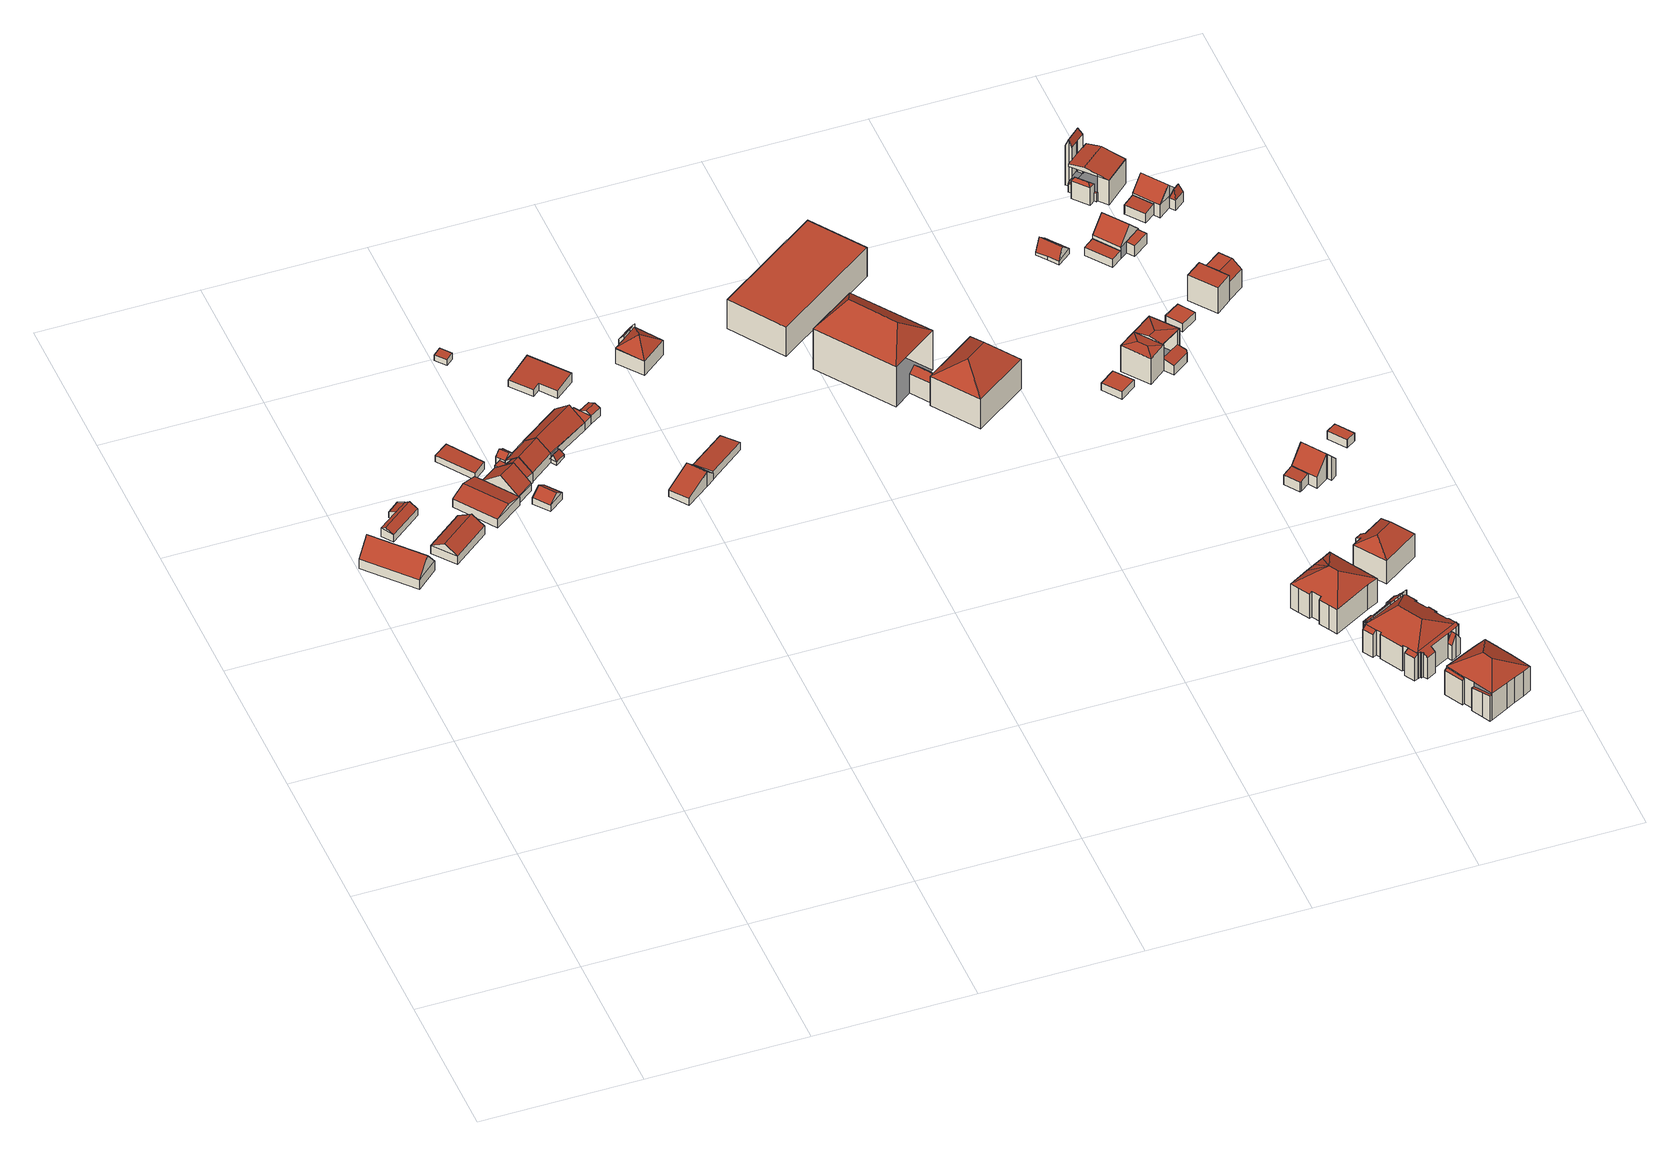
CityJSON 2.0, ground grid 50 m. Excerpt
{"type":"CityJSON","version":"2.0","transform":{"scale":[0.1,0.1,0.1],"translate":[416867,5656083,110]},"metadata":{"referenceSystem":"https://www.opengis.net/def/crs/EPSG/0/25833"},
"CityObjects":{
"building1":{"type":"Building","attributes":{"Dachtyp_tdc":"tdcGableRoof","Gemeindeschluessel":14612000,"Dachneigung":51.93,"QualitaetDacherkennung":79,"Geometrietyp2DReferenz":"3000","measuredHeight":9.23,"function":"31001_9998","roofType":"3100"},"geometry":[{"type":"Solid","lod":"2","boundaries":[[[[0,1,2,3]],[[4,5,3,2]],[[6,7,8,9]],[[1,0,7,6]],[[0,5,8,7]],[[5,4,9,8]],[[4,1,6,9]],[[5,0,3]],[[1,4,2]]]],"semantics":{"surfaces":[{"type":"RoofSurface"},{"type":"GroundSurface"},{"type":"WallSurface"}],"values":[[0,0,1,2,2,2,2,2,2]]}}]},
"building2":{"type":"Building","attributes":{"Gemeindeschluessel":14612000,"Geometrietyp2DReferenz":"3000","function":"31001_9998","roofType":"9999"},"children":["building2-1","building2-2"]},
"building2-1":{"type":"BuildingPart","attributes":{"Dachtyp_tdc":"tdcGableRoof","Dachneigung":29.27,"QualitaetDacherkennung":68,"Geometrietyp2DReferenz":"3000","measuredHeight":4.12,"roofType":"3100"},"parents":["building2"],"geometry":[{"type":"MultiSurface","lod":"2","boundaries":[[[10,11,12,13]],[[11,14,15,12]],[[16,10,13,17]],[[14,11,18]],[[10,16,19]],[[11,10,19,18]],[[16,20,14,18,19]],[[13,12,15,21,17]]],"semantics":{"surfaces":[{"type":"WallSurface"},{"type":"RoofSurface"},{"type":"GroundSurface"}],"values":[0,0,0,0,0,1,1,2]}}]},
"building2-2":{"type":"BuildingPart","attributes":{"Dachtyp_tdc":"tdcPolyFlatRoof","Dachneigung":27.33,"QualitaetDacherkennung":76,"Geometrietyp2DReferenz":"3000","measuredHeight":3.25,"roofType":"2100"},"parents":["building2"],"geometry":[{"type":"MultiSurface","lod":"2","boundaries":[[[22,23,16,17,24]],[[25,26,27,21]],[[26,22,24,27]],[[26,25,20,23,22]],[[24,17,21,27]]],"semantics":{"surfaces":[{"type":"WallSurface"},{"type":"RoofSurface"},{"type":"GroundSurface"}],"values":[0,0,0,1,2]}}]},
"building3":{"type":"Building","attributes":{"Dachtyp_tdc":"tdcGableRoof","Gemeindeschluessel":14612000,"Dachneigung":29.83,"QualitaetDacherkennung":88,"Geometrietyp2DReferenz":"3000","measuredHeight":5.66,"function":"31001_9998","roofType":"3100"},"geometry":[{"type":"Solid","lod":"2","boundaries":[[[[28,29,30,31]],[[29,32,33,30]],[[32,34,35,33]],[[34,28,31,35]],[[32,29,36]],[[28,34,37]],[[29,28,37,36]],[[34,32,36,37]],[[31,30,33,35]]]],"semantics":{"surfaces":[{"type":"WallSurface"},{"type":"RoofSurface"},{"type":"GroundSurface"}],"values":[[0,0,0,0,0,0,1,1,2]]}}]},
"building4":{"type":"Building","attributes":{"Dachtyp_tdc":"tdcGableRoof","Gemeindeschluessel":14612000,"Dachneigung":15.07,"QualitaetDacherkennung":87,"Geometrietyp2DReferenz":"3000","measuredHeight":4.75,"function":"31001_9998","roofType":"3100"},"geometry":[{"type":"Solid","lod":"2","boundaries":[[[[38,39,40,41]],[[39,42,43,40]],[[42,44,45,43]],[[44,46,47,45]],[[46,48,49,47]],[[48,38,41,49]],[[48,50,51,38]],[[44,42,39,51,50,46]],[[46,50,48]],[[38,51,39]],[[41,40,43,45,47,49]]]],"semantics":{"surfaces":[{"type":"WallSurface"},{"type":"RoofSurface"},{"type":"GroundSurface"}],"values":[[0,0,0,0,0,0,1,1,0,0,2]]}}]},
"building5":{"type":"Building","attributes":{"Dachtyp_tdc":"tdcPolyFlatRoof","Gemeindeschluessel":14612000,"Dachneigung":4.78,"QualitaetDacherkennung":82,"Geometrietyp2DReferenz":"3000","measuredHeight":2.86,"function":"31001_9998","roofType":"2100"},"geometry":[{"type":"Solid","lod":"2","boundaries":[[[[52,53,54,55]],[[53,56,57,54]],[[56,58,59,57]],[[58,52,55,59]],[[58,56,53,52]],[[55,54,57,59]]]],"semantics":{"surfaces":[{"type":"WallSurface"},{"type":"RoofSurface"},{"type":"GroundSurface"}],"values":[[0,0,0,0,1,2]]}}]},
"building6":{"type":"Building","attributes":{"Dachtyp_tdc":"tdcGableRoof","Gemeindeschluessel":14612000,"Dachneigung":39.43,"QualitaetDacherkennung":82,"Geometrietyp2DReferenz":"3000","measuredHeight":7.73,"function":"31001_9998","roofType":"3100"},"geometry":[{"type":"Solid","lod":"2","boundaries":[[[[60,61,62,63]],[[61,64,65,62]],[[64,66,67,65]],[[66,68,69,67]],[[68,70,71,69]],[[70,60,63,71]],[[72,73,74,75,44]],[[61,75,74,76,64]],[[66,76,74,73,68]],[[64,76,66]],[[60,44,75,61]],[[70,72,44,60]],[[68,73,72,70]],[[63,62,65,67,69,71]]]],"semantics":{"surfaces":[{"type":"WallSurface"},{"type":"RoofSurface"},{"type":"GroundSurface"}],"values":[[0,0,0,0,0,0,1,1,0,0,0,0,0,2]]}}]},
"building7":{"type":"Building","attributes":{"Dachtyp_tdc":"tdcPolyFlatRoof","Gemeindeschluessel":14612000,"Dachneigung":0,"QualitaetDacherkennung":0,"Geometrietyp2DReferenz":"3000","BezugspunktDach":"2000","measuredHeight":3,"function":"31001_9998"},"geometry":[{"type":"MultiSurface","lod":"2","boundaries":[[[77,78,79,80,81]],[[81,80,82,83]],[[80,79,84,82]],[[79,78,85,84]],[[78,77,86,85]],[[77,81,83,86]],[[83,82,84,85,86]]],"semantics":{"surfaces":[{"type":"RoofSurface"},{"type":"WallSurface"},{"type":"GroundSurface"}],"values":[0,1,1,1,1,1,2]}}]},
"building8":{"type":"Building","attributes":{"Dachtyp_tdc":"tdcGableRoof","Gemeindeschluessel":14612000,"Dachneigung":38.77,"QualitaetDacherkennung":76,"Geometrietyp2DReferenz":"3000","measuredHeight":7.52,"function":"31001_9998","roofType":"3100"},"geometry":[{"type":"Solid","lod":"2","boundaries":[[[[87,88,89,90]],[[88,91,92,89]],[[91,93,94,92]],[[93,87,90,94]],[[91,88,95]],[[87,93,96]],[[88,87,96,95]],[[93,91,95,96]],[[90,89,92,94]]]],"semantics":{"surfaces":[{"type":"WallSurface"},{"type":"RoofSurface"},{"type":"GroundSurface"}],"values":[[0,0,0,0,0,0,1,1,2]]}}]},
"building9":{"type":"Building","attributes":{"Dachtyp_tdc":"tdcFreeFormRoof","Gemeindeschluessel":14612000,"Dachneigung":39.34,"QualitaetDacherkennung":71,"Geometrietyp2DReferenz":"3000","measuredHeight":4.99,"function":"31001_9998","roofType":"5000"},"geometry":[{"type":"Solid","lod":"2","boundaries":[[[[97,98,99,100]],[[98,101,102,99]],[[101,103,104,102]],[[103,105,106,104]],[[105,97,100,106]],[[105,107,108,98,97]],[[107,103,101,108]],[[105,103,107]],[[101,98,108]],[[100,99,102,104,106]]]],"semantics":{"surfaces":[{"type":"WallSurface"},{"type":"RoofSurface"},{"type":"GroundSurface"}],"values":[[0,0,0,0,0,1,1,0,0,2]]}}]},
"building10":{"type":"Building","attributes":{"Dachtyp_tdc":"tdcGableRoof","Gemeindeschluessel":14612000,"Dachneigung":33.79,"QualitaetDacherkennung":83,"Geometrietyp2DReferenz":"3000","measuredHeight":4.47,"function":"31001_9998","roofType":"3100"},"geometry":[{"type":"Solid","lod":"2","boundaries":[[[[109,110,111,112]],[[110,113,114,111]],[[113,115,116,114]],[[115,109,112,116]],[[113,110,117]],[[109,115,118]],[[110,109,118,117]],[[115,113,117,118]],[[112,111,114,116]]]],"semantics":{"surfaces":[{"type":"WallSurface"},{"type":"RoofSurface"},{"type":"GroundSurface"}],"values":[[0,0,0,0,0,0,1,1,2]]}}]},
"building11":{"type":"Building","attributes":{"Dachtyp_tdc":"tdcPolyFlatRoof","Gemeindeschluessel":14612000,"Dachneigung":4.67,"QualitaetDacherkennung":58,"Geometrietyp2DReferenz":"3000","measuredHeight":2.35,"function":"31001_9998","roofType":"2100"},"geometry":[{"type":"Solid","lod":"2","boundaries":[[[[119,120,121,122]],[[120,123,124,121]],[[123,125,126,124]],[[125,119,122,126]],[[125,123,120,119]],[[122,121,124,126]]]],"semantics":{"surfaces":[{"type":"WallSurface"},{"type":"RoofSurface"},{"type":"GroundSurface"}],"values":[[0,0,0,0,1,2]]}}]},
"building12":{"type":"Building","attributes":{"Gemeindeschluessel":14612000,"Geometrietyp2DReferenz":"3000","function":"31001_9998","roofType":"9999"},"children":["building12-1","building12-2","building12-3","building12-4","building12-5"]},
"building12-1":{"type":"BuildingPart","attributes":{"Dachtyp_tdc":"tdcGableRoof","Dachneigung":39.85,"QualitaetDacherkennung":88,"Geometrietyp2DReferenz":"3000","measuredHeight":7.14,"roofType":"3100"},"parents":["building12"],"geometry":[{"type":"MultiSurface","lod":"2","boundaries":[[[127,128,129,130]],[[131,132,133,134,135]],[[136,127,130,137]],[[138,139,140,141,142]],[[143,135,140,139,144,145,146]],[[131,143,146,147]],[[135,143,131]],[[127,142,141,128]],[[136,148,138,142,127]],[[128,141,140,135]],[[130,129,134,133,149,150,137]]],"semantics":{"surfaces":[{"type":"WallSurface"},{"type":"RoofSurface"},{"type":"GroundSurface"}],"values":[0,0,0,1,1,0,0,0,0,0,2]}}]},
"building12-2":{"type":"BuildingPart","attributes":{"Dachtyp_tdc":"tdcGableRoof","Dachneigung":20.72,"QualitaetDacherkennung":42,"Geometrietyp2DReferenz":"3000","measuredHeight":3.83,"roofType":"3100"},"parents":["building12"],"geometry":[{"type":"MultiSurface","lod":"2","boundaries":[[[151,152,153,154,155]],[[152,156,157,153]],[[156,158,159,160,157]],[[156,152,161]],[[151,158,162]],[[152,151,162,161]],[[158,156,161,162]],[[154,153,157,160]]],"semantics":{"surfaces":[{"type":"WallSurface"},{"type":"RoofSurface"},{"type":"GroundSurface"}],"values":[0,0,0,0,0,1,1,2]}}]},
"building12-3":{"type":"BuildingPart","attributes":{"Dachtyp_tdc":"tdcPolyFlatRoof","Dachneigung":0,"QualitaetDacherkennung":57,"Geometrietyp2DReferenz":"3000","measuredHeight":2.87,"roofType":"1000"},"parents":["building12"],"geometry":[{"type":"MultiSurface","lod":"2","boundaries":[[[128,163,164,129]],[[163,155,154,164]],[[159,135,134,160]],[[135,159,155,163,128]],[[129,164,154,160,134]]],"semantics":{"surfaces":[{"type":"WallSurface"},{"type":"RoofSurface"},{"type":"GroundSurface"}],"values":[0,0,0,1,2]}}]},
"building12-4":{"type":"BuildingPart","attributes":{"Dachtyp_tdc":"tdcGableRoof","Dachneigung":39.62,"QualitaetDacherkennung":83,"Geometrietyp2DReferenz":"3000","measuredHeight":7.14,"roofType":"3100"},"parents":["building12"],"geometry":[{"type":"MultiSurface","lod":"2","boundaries":[[[165,148,136,137,104]],[[166,167,168,169]],[[167,96,170,168]],[[96,171,172,170]],[[171,173,106,172]],[[173,165,104,106]],[[96,167,166,174]],[[174,144,148,165,173,171,96]],[[104,137,150,149,169,168,170,172,106]]],"semantics":{"surfaces":[{"type":"WallSurface"},{"type":"RoofSurface"},{"type":"GroundSurface"}],"values":[0,0,0,0,0,0,1,1,2]}}]},
"building12-5":{"type":"BuildingPart","attributes":{"Dachtyp_tdc":"tdcFreeFormRoof","Dachneigung":65.39,"QualitaetDacherkennung":9,"Geometrietyp2DReferenz":"3000","measuredHeight":3.69,"roofType":"5000"},"parents":["building12"],"geometry":[{"type":"MultiSurface","lod":"2","boundaries":[[[175,176,149,169]],[[132,177,178,133]],[[179,180,177,181]],[[181,177,132]],[[132,176,182,179,181]],[[180,179,182,175]],[[175,182,176]],[[178,183,169,149,133]],[[177,180,183,178]],[[180,175,169,183]]],"semantics":{"surfaces":[{"type":"WallSurface"},{"type":"RoofSurface"},{"type":"GroundSurface"}],"values":[0,0,1,1,1,0,0,2,0,0]}}]},
"building13":{"type":"Building","attributes":{"Dachtyp_tdc":"tdcPolyFlatRoof","Gemeindeschluessel":14612000,"Dachneigung":5.12,"QualitaetDacherkennung":84,"Geometrietyp2DReferenz":"3000","measuredHeight":3.48,"function":"31001_9998","roofType":"2100"},"geometry":[{"type":"Solid","lod":"2","boundaries":[[[[184,185,186,187]],[[185,188,189,186]],[[188,190,191,189]],[[190,192,193,191]],[[192,194,195,193]],[[194,196,197,195]],[[196,184,187,197]],[[196,194,192,190,188,185,184]],[[187,186,189,191,193,195,197]]]],"semantics":{"surfaces":[{"type":"WallSurface"},{"type":"RoofSurface"},{"type":"GroundSurface"}],"values":[[0,0,0,0,0,0,0,1,2]]}}]},
"building14":{"type":"Building","attributes":{"Dachtyp_tdc":"tdcGableRoof","Gemeindeschluessel":14612000,"Dachneigung":18.08,"QualitaetDacherkennung":8,"Geometrietyp2DReferenz":"3000","measuredHeight":5.62,"function":"31001_9998","roofType":"3100"},"geometry":[{"type":"Solid","lod":"2","boundaries":[[[[198,199,200,201]],[[202,203,204,205,206,207,208]],[[198,209,203,202]],[[209,210,204,203]],[[210,211,205,204]],[[211,201,206,205]],[[201,200,207,206]],[[200,199,208,207]],[[199,198,202,208]],[[201,211,210,209,198]]]],"semantics":{"surfaces":[{"type":"RoofSurface"},{"type":"GroundSurface"},{"type":"WallSurface"}],"values":[[0,1,2,2,2,2,2,2,2,0]]}}]},
"building15":{"type":"Building","attributes":{"Dachtyp_tdc":"tdcPolyFlatRoof","Gemeindeschluessel":14612000,"Dachneigung":5.11,"QualitaetDacherkennung":74,"Geometrietyp2DReferenz":"3000","measuredHeight":2.99,"function":"31001_9998","roofType":"2100"},"geometry":[{"type":"Solid","lod":"2","boundaries":[[[[212,213,214,215]],[[213,216,217,214]],[[216,218,219,217]],[[218,220,221,219]],[[220,212,215,221]],[[220,218,216,213,212]],[[215,214,217,219,221]]]],"semantics":{"surfaces":[{"type":"WallSurface"},{"type":"RoofSurface"},{"type":"GroundSurface"}],"values":[[0,0,0,0,0,1,2]]}}]},
"building16":{"type":"Building","attributes":{"Gemeindeschluessel":14612000,"Geometrietyp2DReferenz":"3000","function":"31001_9998","roofType":"9999"},"children":["building16-1","building16-2"]},
"building16-1":{"type":"BuildingPart","attributes":{"Dachtyp_tdc":"tdcPolyFlatRoof","Dachneigung":53.77,"QualitaetDacherkennung":46,"Geometrietyp2DReferenz":"3000","measuredHeight":7.1,"roofType":"2100"},"parents":["building16"],"geometry":[{"type":"MultiSurface","lod":"2","boundaries":[[[222,223,224,225,226,227]],[[228,229,230,231,232,233]],[[229,222,227,230]],[[229,228,223,222]],[[227,226,231,230]]],"semantics":{"surfaces":[{"type":"WallSurface"},{"type":"RoofSurface"},{"type":"GroundSurface"}],"values":[0,0,0,1,2]}}]},
"building16-2":{"type":"BuildingPart","attributes":{"Dachtyp_tdc":"tdcTentRoof","Dachneigung":37.78,"QualitaetDacherkennung":62,"Geometrietyp2DReferenz":"3000","measuredHeight":9.28,"roofType":"3500"},"parents":["building16"],"geometry":[{"type":"MultiSurface","lod":"2","boundaries":[[[225,234,235,226]],[[234,236,237,235]],[[236,238,239,237]],[[238,232,231,239]],[[224,233,240,241]],[[234,224,241]],[[236,234,241]],[[240,236,241]],[[236,240,238]],[[238,240,233,232]],[[225,224,234]],[[231,226,235,237,239]]],"semantics":{"surfaces":[{"type":"WallSurface"},{"type":"RoofSurface"},{"type":"GroundSurface"}],"values":[0,0,0,0,1,1,1,1,0,0,0,2]}}]},
"building17":{"type":"Building","attributes":{"Dachtyp_tdc":"tdcPolyFlatRoof","Gemeindeschluessel":14612000,"Dachneigung":0,"QualitaetDacherkennung":87,"Geometrietyp2DReferenz":"3000","measuredHeight":11.03,"function":"31001_3211","roofType":"1000"},"geometry":[{"type":"Solid","lod":"2","boundaries":[[[[242,243,244,245]],[[243,246,247,244]],[[246,248,249,247]],[[248,242,245,249]],[[248,246,243,242]],[[245,244,247,249]]]],"semantics":{"surfaces":[{"type":"WallSurface"},{"type":"RoofSurface"},{"type":"GroundSurface"}],"values":[[0,0,0,0,1,2]]}}]},
"building18":{"type":"Building","attributes":{"name":"62. Oberschule Friedrich Schiller","Gemeindeschluessel":14612000,"Geometrietyp2DReferenz":"3000","function":"31001_3021","roofType":"9999"},"children":["building18-1","building18-2","building18-3"]},
"building18-1":{"type":"BuildingPart","attributes":{"Dachtyp_tdc":"tdcHipRoof","Dachneigung":37.6,"QualitaetDacherkennung":76,"Geometrietyp2DReferenz":"3000","measuredHeight":17.68,"roofType":"3200"},"parents":["building18"],"geometry":[{"type":"MultiSurface","lod":"2","boundaries":[[[250,251,252,253]],[[251,254,255,252]],[[254,256,257,255]],[[256,258,259,257]],[[258,260,261,259]],[[260,262,263,261]],[[262,264,265,263]],[[264,266,267,268,265]],[[269,250,253,270,271]],[[264,262,272]],[[260,258,256,254,251,250,273]],[[262,260,273,272]],[[250,269,266,264,272,273]],[[253,252,255,257,259,261,263,265,268,270]]],"semantics":{"surfaces":[{"type":"WallSurface"},{"type":"RoofSurface"},{"type":"GroundSurface"}],"values":[0,0,0,0,0,0,0,0,0,1,1,1,1,2]}}]},
"building18-2":{"type":"BuildingPart","attributes":{"Dachtyp_tdc":"tdcHipRoof","Dachneigung":38.26,"QualitaetDacherkennung":70,"Geometrietyp2DReferenz":"3000","measuredHeight":22.3,"roofType":"3200"},"parents":["building18"],"geometry":[{"type":"MultiSurface","lod":"2","boundaries":[[[274,275,276,277]],[[278,279,280,281]],[[279,274,277,280]],[[278,275,282]],[[274,279,283]],[[275,274,283,282]],[[279,278,282,283]],[[277,276,284,285,281,280]]],"semantics":{"surfaces":[{"type":"WallSurface"},{"type":"RoofSurface"},{"type":"GroundSurface"}],"values":[0,0,0,1,1,1,1,2]}}]},
"building18-3":{"type":"BuildingPart","attributes":{"Dachtyp_tdc":"tdcGableRoof","Dachneigung":43.84,"QualitaetDacherkennung":58,"Geometrietyp2DReferenz":"3000","measuredHeight":8.94,"roofType":"3100"},"parents":["building18"],"geometry":[{"type":"MultiSurface","lod":"2","boundaries":[[[286,271,270,284]],[[267,287,285,268]],[[271,286,288,289]],[[287,267,289,288]],[[284,270,268,285]]],"semantics":{"surfaces":[{"type":"WallSurface"},{"type":"RoofSurface"},{"type":"GroundSurface"}],"values":[0,0,1,1,2]}}]},
"building19":{"type":"Building","attributes":{"Dachtyp_tdc":"tdcFreeFormRoof","Gemeindeschluessel":14612000,"Dachneigung":29.71,"QualitaetDacherkennung":48,"Geometrietyp2DReferenz":"3000","measuredHeight":14.22,"function":"31001_9998","roofType":"5000"},"geometry":[{"type":"Solid","lod":"2","boundaries":[[[[290,291,292,293]],[[291,294,295,292]],[[294,296,297,295]],[[296,298,299,297]],[[298,300,301,299]],[[300,302,303,301]],[[302,304,305,303]],[[304,306,307,305]],[[306,308,309,307]],[[308,310,311,309]],[[310,312,313,311]],[[312,314,315,313]],[[314,316,317,315]],[[316,318,319,317]],[[318,320,321,319]],[[320,322,323,321]],[[314,324,316]],[[314,325,324]],[[312,325,314]],[[310,325,312]],[[325,310,308]],[[291,290,326,327]],[[306,304,302,300,298,296,294,327,326,325,308]],[[322,320,318,324,325,326,290]],[[294,291,327]],[[318,316,324]],[[323,293,292,295,297,299,301,303,305,307,309,311,313,315,317,319,321]],[[322,290,293,323]]]],"semantics":{"surfaces":[{"type":"WallSurface"},{"type":"RoofSurface"},{"type":"GroundSurface"}],"values":[[0,0,0,0,0,0,0,0,0,0,0,0,0,0,0,0,1,1,1,1,1,1,1,1,0,0,2,0]]}}]},
"building20":{"type":"Building","attributes":{"Gemeindeschluessel":14612000,"Geometrietyp2DReferenz":"3000","function":"31001_9998","roofType":"9999"},"children":["building20-1","building20-2","building20-3","building20-4","building20-5","building20-6"]},
"building20-1":{"type":"BuildingPart","attributes":{"Dachtyp_tdc":"tdcGableRoof","Dachneigung":64.33,"QualitaetDacherkennung":10,"Geometrietyp2DReferenz":"3000","measuredHeight":9.01,"roofType":"3100"},"parents":["building20"],"geometry":[{"type":"MultiSurface","lod":"2","boundaries":[[[328,329,330,331]],[[329,332,333,330]],[[332,334,335,333]],[[334,336,337,335]],[[336,338,339,337]],[[334,332,329,328,340]],[[340,338,336,334]],[[341,331,330,333,335,337,339]]],"semantics":{"surfaces":[{"type":"WallSurface"},{"type":"RoofSurface"},{"type":"GroundSurface"}],"values":[0,0,0,0,0,1,1,2]}}]},
"building20-2":{"type":"BuildingPart","attributes":{"Dachtyp_tdc":"tdcPolyFlatRoof","Dachneigung":37.62,"QualitaetDacherkennung":50,"Geometrietyp2DReferenz":"3000","measuredHeight":9.93,"roofType":"2100"},"parents":["building20"],"geometry":[{"type":"MultiSurface","lod":"2","boundaries":[[[342,343,344,345]],[[343,346,347,344]],[[346,348,349,347]],[[348,350,351,349]],[[350,352,351]],[[353,354,355,356,357]],[[354,358,330,355]],[[358,359,328,331,330]],[[360,339,338]],[[360,361,362,339]],[[361,363,364,362]],[[363,365,366,364]],[[365,342,345,366]],[[365,363,361,360,359,358,354,353,367,350,348,346,343,342]],[[345,344,347,349,351,368,356,355,330,331,341,339,362,364,366]]],"semantics":{"surfaces":[{"type":"WallSurface"},{"type":"RoofSurface"},{"type":"GroundSurface"}],"values":[0,0,0,0,0,0,0,0,0,0,0,0,0,1,2]}}]},
"building20-3":{"type":"BuildingPart","attributes":{"Dachtyp_tdc":"tdcHipRoof","Dachneigung":30.53,"QualitaetDacherkennung":56,"Geometrietyp2DReferenz":"3000","measuredHeight":14,"roofType":"3200"},"parents":["building20"],"geometry":[{"type":"MultiSurface","lod":"2","boundaries":[[[369,370,371,372]],[[370,373,374,371]],[[373,375,376,374]],[[377,378,379,380]],[[378,381,382,379]],[[381,383,384,382]],[[383,385,386,384]],[[385,387,388,386]],[[387,389,390,388]],[[389,391,392,390]],[[391,393,394,392]],[[393,395,396,394]],[[395,397,398,396]],[[397,357,356,398]],[[399,400,401,402]],[[400,369,372,401]],[[403,357,397,404]],[[405,406,407]],[[397,395,393,391,389,387,385,383,381,378,377,405,407,404]],[[406,375,373,370,369,400,399,403,404,407]],[[372,371,374,376,408,409,380,379,382,384,386,388,390,392,394,396,398,356,368,402,401]]],"semantics":{"surfaces":[{"type":"WallSurface"},{"type":"RoofSurface"},{"type":"GroundSurface"}],"values":[0,0,0,0,0,0,0,0,0,0,0,0,0,0,0,0,1,1,1,1,2]}}]},
"building20-4":{"type":"BuildingPart","attributes":{"Dachtyp_tdc":"tdcPolyFlatRoof","Dachneigung":31.45,"QualitaetDacherkennung":47,"Geometrietyp2DReferenz":"3000","measuredHeight":9.36,"roofType":"2100"},"parents":["building20"],"geometry":[{"type":"MultiSurface","lod":"2","boundaries":[[[352,410,411,351]],[[410,412,413,411]],[[412,399,402,413]],[[403,399,412,410,352]],[[351,411,413,402,368]]],"semantics":{"surfaces":[{"type":"WallSurface"},{"type":"RoofSurface"},{"type":"GroundSurface"}],"values":[0,0,0,1,2]}}]},
"building20-5":{"type":"BuildingPart","attributes":{"Dachtyp_tdc":"tdcPolyFlatRoof","Dachneigung":31.02,"QualitaetDacherkennung":48,"Geometrietyp2DReferenz":"3000","measuredHeight":9.4,"roofType":"2100"},"parents":["building20"],"geometry":[{"type":"MultiSurface","lod":"2","boundaries":[[[375,414,415,376]],[[414,416,417,415]],[[416,406,408,417]],[[406,416,414,375]],[[376,415,417,408]]],"semantics":{"surfaces":[{"type":"WallSurface"},{"type":"RoofSurface"},{"type":"GroundSurface"}],"values":[0,0,0,1,2]}}]},
"building20-6":{"type":"BuildingPart","attributes":{"Dachtyp_tdc":"tdcPolyFlatRoof","Dachneigung":40.64,"QualitaetDacherkennung":47,"Geometrietyp2DReferenz":"3000","measuredHeight":10.01,"roofType":"2100"},"parents":["building20"],"geometry":[{"type":"MultiSurface","lod":"2","boundaries":[[[418,419,420,408,406]],[[419,421,422,420]],[[421,423,424,422]],[[423,425,426,424]],[[425,427,428,426]],[[427,429,430,428]],[[429,431,432,430]],[[431,433,434,432]],[[433,435,436,434]],[[435,437,438,436]],[[437,439,440,438]],[[439,441,442,440]],[[441,443,444,442]],[[443,445,446,444]],[[445,447,377,380,446]],[[447,445,443,441,439,437,435,433,431,429,427,425,423,421,419,418]],[[408,420,422,424,426,428,430,432,434,436,438,440,442,444,446,380,409]]],"semantics":{"surfaces":[{"type":"WallSurface"},{"type":"RoofSurface"},{"type":"GroundSurface"}],"values":[0,0,0,0,0,0,0,0,0,0,0,0,0,0,0,1,2]}}]},
"building21":{"type":"Building","attributes":{"Dachtyp_tdc":"tdcPolyFlatRoof","Gemeindeschluessel":14612000,"Dachneigung":0,"QualitaetDacherkennung":81,"Geometrietyp2DReferenz":"3000","measuredHeight":2.63,"function":"31001_9998","roofType":"1000"},"geometry":[{"type":"Solid","lod":"2","boundaries":[[[[448,449,450,451]],[[449,452,453,450]],[[452,454,455,453]],[[454,448,451,455]],[[454,452,449,448]],[[451,450,453,455]]]],"semantics":{"surfaces":[{"type":"WallSurface"},{"type":"RoofSurface"},{"type":"GroundSurface"}],"values":[[0,0,0,0,1,2]]}}]},
"building22":{"type":"Building","attributes":{"Gemeindeschluessel":14612000,"Geometrietyp2DReferenz":"3000","function":"31001_9998","roofType":"9999"},"children":["building22-1","building22-2","building22-3"]},
"building22-1":{"type":"BuildingPart","attributes":{"Dachtyp_tdc":"tdcHipRoof","Dachneigung":29.73,"QualitaetDacherkennung":47,"Geometrietyp2DReferenz":"3000","measuredHeight":14.03,"roofType":"3200"},"parents":["building22"],"geometry":[{"type":"MultiSurface","lod":"2","boundaries":[[[456,457,458,459,460]],[[457,461,462,458]],[[461,463,464,462]],[[463,465,466,464]],[[465,467,468,466]],[[467,469,470,468]],[[469,471,472,470]],[[471,473,474,472]],[[473,475,476,474]],[[475,477,478,476]],[[477,479,480,481,478]],[[482,483,484,485,486,487]],[[479,477,475,473,471,488]],[[461,457,456,489]],[[471,469,467,465,463,461,489,488]],[[456,483,482,479,488,489]],[[459,458,462,464,466,468,470,472,474,476,478,481,486,485]]],"semantics":{"surfaces":[{"type":"WallSurface"},{"type":"RoofSurface"},{"type":"GroundSurface"}],"values":[0,0,0,0,0,0,0,0,0,0,0,0,1,1,1,1,2]}}]},
"building22-2":{"type":"BuildingPart","attributes":{"Dachtyp_tdc":"tdcPolyFlatRoof","Dachneigung":29.8,"QualitaetDacherkennung":37,"Geometrietyp2DReferenz":"3000","measuredHeight":9.6,"roofType":"2100"},"parents":["building22"],"geometry":[{"type":"MultiSurface","lod":"2","boundaries":[[[490,460,459,491]],[[484,492,493,485]],[[492,490,491,493]],[[492,484,460,490]],[[491,459,485,493]]],"semantics":{"surfaces":[{"type":"WallSurface"},{"type":"RoofSurface"},{"type":"GroundSurface"}],"values":[0,0,0,1,2]}}]},
"building22-3":{"type":"BuildingPart","attributes":{"Dachtyp_tdc":"tdcPolyFlatRoof","Dachneigung":7.84,"QualitaetDacherkennung":42,"Geometrietyp2DReferenz":"3000","measuredHeight":9.5,"roofType":"2100"},"parents":["building22"],"geometry":[{"type":"MultiSurface","lod":"2","boundaries":[[[480,494,495,481]],[[494,496,497,495]],[[496,498,499,497]],[[498,487,486,499]],[[498,496,494,480,487]],[[486,481,495,497,499]]],"semantics":{"surfaces":[{"type":"WallSurface"},{"type":"RoofSurface"},{"type":"GroundSurface"}],"values":[0,0,0,0,1,2]}}]},
"building23":{"type":"Building","attributes":{"Dachtyp_tdc":"tdcFreeFormRoof","Gemeindeschluessel":14612000,"Dachneigung":10.23,"QualitaetDacherkennung":56,"Geometrietyp2DReferenz":"3000","measuredHeight":10.34,"function":"31001_9998","roofType":"5000"},"geometry":[{"type":"Solid","lod":"2","boundaries":[[[[500,501,502]],[[503,500,502,504]],[[503,504,505]],[[500,503,505,501]],[[506,507,508,509]],[[505,504,507,506]],[[504,502,508,507]],[[502,501,509,508]],[[501,505,506,509]]]],"semantics":{"surfaces":[{"type":"RoofSurface"},{"type":"GroundSurface"},{"type":"WallSurface"}],"values":[[0,0,0,0,1,2,2,2,2]]}}]},
"building24":{"type":"Building","attributes":{"Dachtyp_tdc":"tdcPolyFlatRoof","Gemeindeschluessel":14612000,"Dachneigung":6.18,"QualitaetDacherkennung":47,"Geometrietyp2DReferenz":"3000","measuredHeight":3.95,"function":"31001_9998","roofType":"2100"},"geometry":[{"type":"Solid","lod":"2","boundaries":[[[[510,511,512,513]],[[511,514,515,512]],[[514,516,517,515]],[[516,518,519,517]],[[518,510,513,519]],[[518,516,514,511,510]],[[513,512,515,517,519]]]],"semantics":{"surfaces":[{"type":"WallSurface"},{"type":"RoofSurface"},{"type":"GroundSurface"}],"values":[[0,0,0,0,0,1,2]]}}]},
"building25":{"type":"Building","attributes":{"Dachtyp_tdc":"tdcHipRoof","Gemeindeschluessel":14612000,"Dachneigung":36.3,"QualitaetDacherkennung":69,"Geometrietyp2DReferenz":"3000","measuredHeight":12.8,"function":"31001_9998","roofType":"3200"},"geometry":[{"type":"Solid","lod":"2","boundaries":[[[[520,521,522,523]],[[521,524,525,522]],[[524,526,527,525]],[[526,528,529,527]],[[528,530,531,529]],[[530,532,533,531]],[[532,534,535,533]],[[534,520,523,535]],[[530,528,536]],[[526,524,537]],[[528,526,537,536]],[[524,521,520,534,532,530,536,537]],[[523,522,525,527,529,531,533,535]]]],"semantics":{"surfaces":[{"type":"WallSurface"},{"type":"RoofSurface"},{"type":"GroundSurface"}],"values":[[0,0,0,0,0,0,0,0,1,1,1,1,2]]}}]},
"building26":{"type":"Building","attributes":{"Gemeindeschluessel":14612000,"Geometrietyp2DReferenz":"3000","function":"31001_9998","roofType":"9999"},"children":["building26-1","building26-2"]},
"building26-1":{"type":"BuildingPart","attributes":{"Dachtyp_tdc":"tdcPolyFlatRoof","Dachneigung":15.53,"QualitaetDacherkennung":58,"Geometrietyp2DReferenz":"3000","measuredHeight":4.54,"roofType":"2100"},"parents":["building26"],"geometry":[{"type":"MultiSurface","lod":"2","boundaries":[[[538,539,540,541]],[[539,542,543,540]],[[542,544,545,543]],[[544,546,506,545]],[[546,547,548,506]],[[547,546,544,542,539,538]],[[541,540,543,545,506,548]]],"semantics":{"surfaces":[{"type":"WallSurface"},{"type":"RoofSurface"},{"type":"GroundSurface"}],"values":[0,0,0,0,0,1,2]}}]},
"building26-2":{"type":"BuildingPart","attributes":{"Dachtyp_tdc":"tdcHipAndGableRoof","Dachneigung":10.22,"QualitaetDacherkennung":51,"Geometrietyp2DReferenz":"3000","measuredHeight":10.56,"roofType":"5000"},"parents":["building26"],"geometry":[{"type":"MultiSurface","lod":"2","boundaries":[[[549,550,551,552]],[[550,553,538,541,551]],[[554,555,509,548,547]],[[555,549,552,509]],[[556,549,557]],[[501,558,557,549]],[[559,556,557,558,560]],[[553,559,560,554]],[[554,560,558,501,555]],[[550,556,559,553]],[[555,501,549]],[[549,556,550]],[[552,551,541,548,509]]],"semantics":{"surfaces":[{"type":"WallSurface"},{"type":"RoofSurface"},{"type":"GroundSurface"}],"values":[0,0,0,0,1,1,1,0,0,0,0,0,2]}}]},
"building27":{"type":"Building","attributes":{"Dachtyp_tdc":"tdcFreeFormRoof","Gemeindeschluessel":14612000,"Dachneigung":66.57,"QualitaetDacherkennung":9,"Geometrietyp2DReferenz":"3000","measuredHeight":5.31,"function":"31001_9998","roofType":"5000"},"geometry":[{"type":"Solid","lod":"2","boundaries":[[[[561,562,563,564]],[[562,565,566,563]],[[565,567,568,566]],[[567,569,570,568]],[[569,571,572,570]],[[571,573,574,572]],[[573,561,564,574]],[[571,569,575,576,573]],[[575,567,565,562,561,576]],[[561,573,576]],[[569,567,575]],[[564,563,566,568,570,572,574]]]],"semantics":{"surfaces":[{"type":"WallSurface"},{"type":"RoofSurface"},{"type":"GroundSurface"}],"values":[[0,0,0,0,0,0,0,1,1,0,0,2]]}}]},
"building28":{"type":"Building","attributes":{"Dachtyp_tdc":"tdcGableRoof","Gemeindeschluessel":14612000,"Dachneigung":49.59,"QualitaetDacherkennung":78,"Geometrietyp2DReferenz":"3000","measuredHeight":9.55,"function":"31001_9998","roofType":"3100"},"geometry":[{"type":"Solid","lod":"2","boundaries":[[[[577,578,579,580]],[[578,581,582,579]],[[581,583,584,582]],[[583,585,586,584]],[[585,587,588,586]],[[587,589,517,588]],[[589,590,515,517]],[[590,591,592,515]],[[591,593,594,592]],[[593,595,596,594]],[[595,577,580,596]],[[591,590,589,587,585]],[[585,583,581,578,577,595,593,591]],[[580,579,582,584,586,588,517,515,592,594,596]]]],"semantics":{"surfaces":[{"type":"WallSurface"},{"type":"RoofSurface"},{"type":"GroundSurface"}],"values":[[0,0,0,0,0,0,0,0,0,0,0,1,1,2]]}}]},
"building29":{"type":"Building","attributes":{"Dachtyp_tdc":"tdcPolyFlatRoof","Gemeindeschluessel":14612000,"Dachneigung":0,"QualitaetDacherkennung":66,"Geometrietyp2DReferenz":"3000","measuredHeight":3,"function":"31001_9998","roofType":"1000"},"geometry":[{"type":"Solid","lod":"2","boundaries":[[[[597,598,599,600]],[[597,601,602,598]],[[599,603,604,600]],[[598,602,603,599]],[[602,601,604,603]],[[601,597,600,604]]]],"semantics":{"surfaces":[{"type":"WallSurface"},{"type":"RoofSurface"},{"type":"GroundSurface"}],"values":[[0,1,2,0,0,0]]}}]},
"building30":{"type":"Building","attributes":{"Dachtyp_tdc":"tdcPolyFlatRoof","Gemeindeschluessel":14612000,"Dachneigung":0,"QualitaetDacherkennung":74,"Geometrietyp2DReferenz":"3000","measuredHeight":2.92,"function":"31001_9998","roofType":"1000"},"geometry":[{"type":"Solid","lod":"2","boundaries":[[[[605,606,607,608]],[[606,609,610,607]],[[609,611,612,610]],[[611,605,608,612]],[[611,609,606,605]],[[608,607,610,612]]]],"semantics":{"surfaces":[{"type":"WallSurface"},{"type":"RoofSurface"},{"type":"GroundSurface"}],"values":[[0,0,0,0,1,2]]}}]},
"building31":{"type":"Building","attributes":{"Dachtyp_tdc":"tdcPolyFlatRoof","Gemeindeschluessel":14612000,"Dachneigung":0,"QualitaetDacherkennung":43,"Geometrietyp2DReferenz":"3000","measuredHeight":3,"function":"31001_9998","roofType":"1000"},"geometry":[{"type":"Solid","lod":"2","boundaries":[[[[613,614,615,616]],[[614,617,618,615]],[[617,619,620,618]],[[619,621,622,620]],[[621,613,616,622]],[[621,619,617,614,613]],[[616,615,618,620,622]]]],"semantics":{"surfaces":[{"type":"WallSurface"},{"type":"RoofSurface"},{"type":"GroundSurface"}],"values":[[0,0,0,0,0,1,2]]}}]},
"building32":{"type":"Building","attributes":{"Gemeindeschluessel":14612000,"Geometrietyp2DReferenz":"3000","function":"31001_9998","roofType":"9999"},"children":["building32-1","building32-2"]},
"building32-1":{"type":"BuildingPart","attributes":{"Dachtyp_tdc":"tdcPolyFlatRoof","Dachneigung":0,"QualitaetDacherkennung":59,"Geometrietyp2DReferenz":"3000","measuredHeight":4.16,"roofType":"1000"},"parents":["building32"],"geometry":[{"type":"MultiSurface","lod":"2","boundaries":[[[623,624,625,626]],[[624,627,628,625]],[[629,623,626,630]],[[629,627,624,623]],[[626,625,628,630]]],"semantics":{"surfaces":[{"type":"WallSurface"},{"type":"RoofSurface"},{"type":"GroundSurface"}],"values":[0,0,0,1,2]}}]},
"building32-2":{"type":"BuildingPart","attributes":{"Dachtyp_tdc":"tdcGableRoof","Dachneigung":47.84,"QualitaetDacherkennung":78,"Geometrietyp2DReferenz":"3000","measuredHeight":9.49,"roofType":"3100"},"parents":["building32"],"geometry":[{"type":"MultiSurface","lod":"2","boundaries":[[[631,632,600,599]],[[632,633,634,600]],[[633,635,629,630,634]],[[633,632,636]],[[631,635,637]],[[632,631,637,636]],[[635,633,636,637]],[[599,600,634,630,628]]],"semantics":{"surfaces":[{"type":"WallSurface"},{"type":"RoofSurface"},{"type":"GroundSurface"}],"values":[0,0,0,0,0,1,1,2]}}]},
"building33":{"type":"Building","attributes":{"Dachtyp_tdc":"tdcPolyFlatRoof","Gemeindeschluessel":14612000,"Dachneigung":0,"QualitaetDacherkennung":42,"Geometrietyp2DReferenz":"3000","measuredHeight":9.59,"function":"31001_9998","roofType":"1000"},"geometry":[{"type":"Solid","lod":"2","boundaries":[[[[638,639,640,641]],[[639,642,643,640]],[[642,644,645,643]],[[644,638,641,645]],[[644,642,639,638]],[[641,640,643,645]]]],"semantics":{"surfaces":[{"type":"WallSurface"},{"type":"RoofSurface"},{"type":"GroundSurface"}],"values":[[0,0,0,0,1,2]]}}]},
"building34":{"type":"Building","attributes":{"Gemeindeschluessel":14612000,"Geometrietyp2DReferenz":"3000","function":"31001_9998","roofType":"9999"},"children":["building34-1","building34-2","building34-3","building34-4","building34-5"]},
"building34-1":{"type":"BuildingPart","attributes":{"Dachtyp_tdc":"tdcGableRoof","Dachneigung":11.49,"QualitaetDacherkennung":25,"Geometrietyp2DReferenz":"3000","measuredHeight":10.78,"roofType":"3100"},"parents":["building34"],"geometry":[{"type":"MultiSurface","lod":"2","boundaries":[[[646,647,648]],[[649,650,651,652]],[[652,651,653,654]],[[654,653,655,656]],[[656,655,657,658]],[[659,660,661,662,663,664,665,666,667,668,669]],[[649,652,660,659]],[[652,654,661,660]],[[654,656,662,661]],[[656,658,663,662]],[[658,670,663]],[[671,646,665,664,672]],[[646,648,666,665]],[[648,673,674,667,666]],[[675,676,677,657,655,653,651,650,678]],[[648,647,679,677,676,680]],[[648,680,673]],[[673,680,676,675,681]],[[658,657,677,679,671]],[[671,679,647,646]]],"semantics":{"surfaces":[{"type":"WallSurface"},{"type":"GroundSurface"},{"type":"RoofSurface"}],"values":[0,0,0,0,0,1,0,0,0,0,0,0,0,0,2,2,0,0,0,0]}}]},
"building34-2":{"type":"BuildingPart","attributes":{"Dachtyp_tdc":"tdcPolyFlatRoof","Dachneigung":0,"QualitaetDacherkennung":0,"Geometrietyp2DReferenz":"3000","measuredHeight":3.12,"roofType":"9999"},"parents":["building34"],"geometry":[{"type":"MultiSurface","lod":"2","boundaries":[[[682,683,684,685,686,687,674,688]],[[674,687,689,667]],[[687,686,690,689]],[[685,684,691,692]],[[684,683,693,691]],[[683,682,669,693]],[[668,667,689,690,692,691,693,669]],[[667,668,688,674]],[[692,690,686,685]],[[668,669,682,688]]],"semantics":{"surfaces":[{"type":"RoofSurface"},{"type":"WallSurface"},{"type":"GroundSurface"},{"type":"ClosureSurface","isClosure":"1","QuelleClosure":"LoD1Solid"}],"values":[0,1,1,1,1,1,2,3,3,3]}}]},
"building34-3":{"type":"BuildingPart","attributes":{"Dachtyp_tdc":"tdcFreeFormRoof","Dachneigung":39.36,"QualitaetDacherkennung":8,"Geometrietyp2DReferenz":"3000","measuredHeight":7.37,"roofType":"5000"},"parents":["building34"],"geometry":[{"type":"MultiSurface","lod":"2","boundaries":[[[670,694,695,663]],[[694,696,697,695]],[[696,698,699,697]],[[698,700,701,699]],[[700,702,703,701]],[[702,672,664,703]],[[700,698,696,704]],[[696,694,670,704]],[[670,672,702,700,704]],[[663,695,697,699,701,703,664]]],"semantics":{"surfaces":[{"type":"WallSurface"},{"type":"RoofSurface"},{"type":"GroundSurface"}],"values":[0,0,0,0,0,0,1,1,1,2]}}]},
"building34-4":{"type":"BuildingPart","attributes":{"Dachtyp_tdc":"tdcFreeFormRoof","Dachneigung":68.27,"QualitaetDacherkennung":6,"Geometrietyp2DReferenz":"3000","measuredHeight":17.64,"roofType":"5000"},"parents":["building34"],"geometry":[{"type":"MultiSurface","lod":"2","boundaries":[[[705,706,707,708]],[[706,709,710,707]],[[709,711,712,710]],[[711,713,650,649,659,712]],[[714,715,669,682,716,678]],[[715,705,708,669]],[[713,711,709,717]],[[709,706,705,717]],[[705,715,714,713,717]],[[708,707,710,712,659,669]]],"semantics":{"surfaces":[{"type":"WallSurface"},{"type":"RoofSurface"},{"type":"GroundSurface"}],"values":[0,0,0,0,0,0,1,1,1,2]}}]},
"building34-5":{"type":"BuildingPart","attributes":{"Dachtyp_tdc":"tdcFreeFormRoof","Dachneigung":42.59,"QualitaetDacherkennung":18,"Geometrietyp2DReferenz":"3000","measuredHeight":7.46,"roofType":"5000"},"parents":["building34"],"geometry":[{"type":"MultiSurface","lod":"2","boundaries":[[[718,719,685,692,720]],[[721,722,723,690,686]],[[722,718,720,723]],[[724,722,721]],[[725,724,721,719]],[[725,719,718]],[[724,725,718,722]],[[720,692,690,723]]],"semantics":{"surfaces":[{"type":"WallSurface"},{"type":"RoofSurface"},{"type":"GroundSurface"}],"values":[0,0,0,1,1,1,1,2]}}]},
"building35":{"type":"Building","attributes":{"Dachtyp_tdc":"tdcPolyFlatRoof","Gemeindeschluessel":14612000,"Dachneigung":6.93,"QualitaetDacherkennung":42,"Geometrietyp2DReferenz":"3000","measuredHeight":4.04,"function":"31001_9998","roofType":"2100"},"geometry":[{"type":"Solid","lod":"2","boundaries":[[[[726,727,728,729]],[[727,730,731,728]],[[730,732,733,731]],[[732,726,729,733]],[[732,730,727,726]],[[729,728,731,733]]]],"semantics":{"surfaces":[{"type":"WallSurface"},{"type":"RoofSurface"},{"type":"GroundSurface"}],"values":[[0,0,0,0,1,2]]}}]},
"building36":{"type":"Building","attributes":{"Dachtyp_tdc":"tdcCutGableRoof","Gemeindeschluessel":14612000,"Dachneigung":63.54,"QualitaetDacherkennung":35,"Geometrietyp2DReferenz":"3000","measuredHeight":9.59,"function":"31001_9998","roofType":"9999"},"geometry":[{"type":"Solid","lod":"2","boundaries":[[[[734,735,736,737]],[[735,738,739,736]],[[738,740,741,739]],[[740,734,737,741]],[[735,734,742,743]],[[738,735,743,744]],[[740,738,744,745]],[[734,740,745,742]],[[744,743,742,745]],[[737,736,739,741]]]],"semantics":{"surfaces":[{"type":"WallSurface"},{"type":"RoofSurface"},{"type":"GroundSurface"}],"values":[[0,0,0,0,1,0,1,0,1,2]]}}]},
"building37":{"type":"Building","attributes":{"Gemeindeschluessel":14612000,"Geometrietyp2DReferenz":"3000","function":"31001_9998","roofType":"9999"},"children":["building37-1","building37-2"]},
"building37-1":{"type":"BuildingPart","attributes":{"Dachtyp_tdc":"tdcGableRoof","Dachneigung":47.52,"QualitaetDacherkennung":79,"Geometrietyp2DReferenz":"3000","measuredHeight":9.32,"roofType":"3100"},"parents":["building37"],"geometry":[{"type":"MultiSurface","lod":"2","boundaries":[[[746,747,748,749]],[[747,750,751,748]],[[750,752,753,754,751]],[[755,756,757,758,759]],[[756,746,749,757]],[[746,756,760,761,747]],[[750,761,760,762,752]],[[755,762,760,756]],[[752,762,755]],[[747,761,750]],[[749,748,751,754,758,757]]],"semantics":{"surfaces":[{"type":"WallSurface"},{"type":"RoofSurface"},{"type":"GroundSurface"}],"values":[0,0,0,0,0,1,1,0,0,0,2]}}]},
"building37-2":{"type":"BuildingPart","attributes":{"Dachtyp_tdc":"tdcFreeFormRoof","Dachneigung":73.33,"QualitaetDacherkennung":17,"Geometrietyp2DReferenz":"3000","measuredHeight":7.24,"roofType":"5000"},"parents":["building37"],"geometry":[{"type":"MultiSurface","lod":"2","boundaries":[[[763,764,765,766]],[[764,759,758,765]],[[753,763,766,754]],[[767,768,753,759]],[[767,759,764]],[[768,767,764,763]],[[768,763,753]],[[766,765,758,754]]],"semantics":{"surfaces":[{"type":"WallSurface"},{"type":"RoofSurface"},{"type":"GroundSurface"}],"values":[0,0,0,1,1,1,1,2]}}]}
},
"vertices":[
[200,1680,41],[72,1823,41],[39,1793,98],[167,1650,98],[5,1763,42],[133,1620,42],[72,1823,6],[200,1680,6],[133,1620,6],[5,1763,6],
[237,1910,31],[135,1832,31],[135,1832,5],[237,1910,5],[110,1865,37],[110,1865,5],[210,1942,37],[210,1942,5],[119,1853,46],[220,1930,46],[198,1932,37],[173,1913,5],
[195,1962,25],[210,1942,38],[195,1962,5],[173,1913,37],[158,1932,25],[158,1932,5],
[213,1747,38],[329,1837,38],[329,1837,8],[213,1747,8],[383,1767,40],[383,1767,8],[268,1677,40],[268,1677,8],[357,1801,65],[242,1711,65],
[338,1903,42],[429,1968,42],[429,1968,10],[338,1903,10],[443,1949,42],[443,1949,10],[515,1847,42],[515,1847,10],[517,1843,42],[517,1843,10],[426,1778,42],[426,1778,10],[471,1811,58],[383,1936,58],
[475,2015,41],[436,1984,37],[436,1984,12],[475,2015,12],[359,2095,36],[359,2095,12],[403,2123,41],[403,2123,12],
[515,1847,37],[443,1949,37],[443,1949,13],[515,1847,13],[495,1986,37],[495,1986,13],[518,1953,37],[518,1953,13],[558,1897,37],[558,1897,13],[567,1884,37],[567,1884,13],[567,1884,42],[558,1897,55],[532,1933,90],[480,1896,90],[518,1953,70],
[518,1953,46],[539,1968,46],[527,1985,46],[516,2001,46],[495,1986,46],[516,2001,16],[495,1986,16],[527,1985,16],[539,1968,16],[518,1953,16],
[581,1912,54],[558,1897,54],[558,1897,15],[581,1912,15],[518,1953,72],[518,1953,15],[539,1968,71],[539,1968,15],[532,1934,91],[553,1949,91],
[516,2001,53],[508,2011,53],[508,2011,19],[516,2001,19],[538,2034,55],[538,2034,19],[557,2008,55],[557,2008,19],[527,1985,53],[527,1985,19],[543,1997,69],[523,2023,69],
[588,1789,33],[552,1837,33],[552,1837,10],[588,1789,10],[601,1872,36],[601,1872,10],[636,1824,36],[636,1824,10],[579,1857,55],[614,1808,55],
[552,2468,42],[529,2450,39],[529,2450,18],[552,2468,18],[503,2482,39],[503,2482,18],[526,2501,42],[526,2501,18],
[734,2139,48],[756,2110,48],[756,2110,19],[734,2139,19],[687,1991,48],[687,1991,32],[687,1991,19],[793,2060,19],[793,2060,48],[603,2042,48],[603,2042,19],[603,2042,56],[628,2007,91],[763,2101,91],[756,2110,82],[734,2139,52],[687,1991,51],[629,2006,90],[629,2005,89],[655,1970,52],[655,1970,48],[603,2042,54],[655,1970,19],[629,2005,19],
[798,2112,49],[833,2135,49],[833,2135,19],[798,2112,19],[798,2112,48],[855,2101,50],[855,2101,19],[820,2078,50],[820,2078,48],[820,2078,19],[845,2117,58],[810,2094,58],
[787,2130,48],[787,2130,19],
[557,2008,54],[657,1969,53],[581,1912,53],[581,1912,19],[657,1969,19],[553,1949,19],[539,1968,72],[539,1968,19],[527,1985,54],[629,2005,91],
[657,1969,32],[655,1970,32],[699,1975,32],[699,1975,19],[662,1961,56],[669,1952,32],[685,1977,54],[657,1969,37],[669,1952,19],
[728,2251,56],[706,2233,53],[706,2233,28],[728,2251,28],[654,2297,53],[654,2297,28],[676,2315,56],[676,2315,28],[736,2364,63],[736,2364,28],[827,2250,63],[827,2250,28],[767,2202,56],[767,2202,28],
[994,1784,67],[919,1728,37],[960,1674,37],[1034,1729,67],[994,1784,11],[1020,1803,11],[1040,1776,11],[1060,1748,11],[1034,1729,11],[960,1674,11],[919,1728,11],[1020,1803,35],[1040,1776,35],[1060,1748,36],
[1040,1776,40],[1020,1803,36],[1020,1803,13],[1040,1776,13],[1134,1889,36],[1134,1889,13],[1174,1835,43],[1174,1835,13],[1060,1748,43],[1060,1748,13],
[1040,2353,79],[1050,2341,99],[1050,2341,87],[1050,2341,82],[1050,2341,28],[1040,2353,28],[1003,2305,99],[993,2317,79],[993,2317,28],[1003,2305,28],[1003,2305,82],[1003,2305,87],
[1107,2266,82],[1107,2266,28],[1027,2204,82],[1027,2204,28],[969,2280,82],[969,2280,28],[969,2280,87],[1037,2274,121],
[1639,2530,140],[1754,2365,140],[1754,2365,30],[1639,2530,30],[1426,2136,140],[1426,2136,30],[1311,2302,140],[1311,2302,30],
[1894,1920,138],[1930,1868,139],[1930,1868,28],[1894,1920,28],[1942,1876,123],[1942,1876,28],[1956,1856,123],[1956,1856,28],[1944,1848,139],[1944,1848,28],[1993,1779,140],[1993,1779,28],[1829,1664,140],[1829,1664,28],[1730,1804,138],[1730,1804,28],[1739,1811,138],[1739,1811,101],[1739,1811,28],[1777,1837,138],[1777,1837,28],[1777,1837,94],[1828,1767,205],[1896,1815,205],
[1628,2168,178],[1789,1940,178],[1789,1940,28],[1628,2168,28],[1639,1833,180],[1478,2062,180],[1478,2062,28],[1639,1833,28],[1682,1931,251],[1586,2068,251],[1732,1900,28],[1695,1873,28],
[1732,1900,94],[1695,1873,101],[1713,1886,118],[1757,1823,118],
[2605,582,134],[2570,564,135],[2570,564,43],[2605,582,43],[2453,499,134],[2453,499,43],[2439,525,134],[2439,525,43],[2421,556,134],[2421,556,43],[2429,562,140],[2429,562,43],[2412,591,140],[2412,591,43],[2405,586,134],[2405,586,43],[2385,621,134],[2385,621,43],[2370,647,134],[2370,647,43],[2432,682,134],[2432,682,43],[2461,698,134],[2461,698,43],[2493,716,134],[2493,716,43],[2519,731,134],[2519,731,43],[2557,663,135],[2557,663,43],[2582,620,135],[2582,620,43],[2584,615,135],[2584,615,43],[2520,729,135],[2478,626,185],[2494,597,185],[2455,500,135],
[2739,314,104],[2740,313,104],[2740,313,43],[2739,314,43],[2747,300,104],[2747,300,43],[2730,290,133],[2730,290,43],[2715,282,98],[2715,282,43],[2707,296,98],[2707,296,43],[2722,304,133],[2722,304,43],
[2616,248,135],[2610,245,135],[2610,245,43],[2616,248,43],[2608,249,139],[2608,249,43],[2601,245,139],[2601,245,43],[2600,247,141],[2600,247,43],[2600,247,136],[2744,326,142],[2747,318,135],[2747,318,43],[2744,326,43],[2744,326,129],[2740,313,135],[2739,314,135],[2707,296,135],[2646,264,135],[2646,264,43],[2653,250,123],[2653,250,43],[2625,235,123],[2625,235,43],[2599,248,142],[2599,248,43],
[2569,292,134],[2530,362,134],[2530,362,43],[2569,292,43],[2534,365,137],[2534,365,43],[2525,380,137],[2525,380,43],[2662,499,124],[2680,467,124],[2680,467,43],[2662,499,43],[2672,462,130],[2672,462,43],[2694,426,129],[2694,426,43],[2701,430,124],[2701,430,43],[2715,404,125],[2715,404,43],[2708,400,129],[2708,400,43],[2730,363,129],[2730,363,43],[2737,366,124],[2737,366,43],[2755,333,125],[2755,333,43],[2750,329,129],[2750,329,43],[2582,279,136],[2572,295,136],[2572,295,43],[2582,279,43],[2599,248,136],[2644,331,183],[2653,494,130],[2507,413,137],[2601,406,183],[2507,413,43],[2653,494,43],
[2587,240,128],[2587,240,43],[2569,272,128],[2569,272,43],
[2513,373,128],[2513,373,43],[2494,405,128],[2494,405,43],
[2507,413,143],[2506,414,141],[2506,414,43],[2509,416,141],[2509,416,43],[2505,424,133],[2505,424,43],[2515,430,133],[2515,430,43],[2509,440,123],[2509,440,43],[2538,456,123],[2538,456,43],[2543,445,133],[2543,445,43],[2605,480,133],[2605,480,43],[2597,492,121],[2597,492,43],[2629,510,121],[2629,510,43],[2636,498,133],[2636,498,43],[2644,502,133],[2644,502,43],[2648,494,141],[2648,494,43],[2661,501,141],[2661,501,43],[2662,499,143],
[2290,1671,58],[2241,1635,58],[2241,1635,31],[2290,1671,31],[2200,1691,58],[2200,1691,31],[2248,1727,58],[2248,1727,31],
[2654,162,145],[2763,220,138],[2763,220,43],[2654,162,43],[2654,162,139],[2797,238,135],[2797,238,43],[2813,205,136],[2813,205,43],[2817,200,135],[2817,200,43],[2823,190,135],[2823,190,43],[2841,156,135],[2841,156,43],[2876,88,135],[2876,88,43],[2850,74,136],[2850,74,43],[2818,57,139],[2818,57,43],[2788,41,141],[2788,41,43],[2733,11,145],[2733,11,138],[2733,11,43],[2700,73,145],[2684,103,145],[2684,103,138],[2684,103,43],[2700,73,43],[2700,73,128],[2770,108,183],[2754,139,183],
[2646,158,134],[2646,158,43],[2677,99,134],[2677,99,43],
[2726,8,138],[2726,8,43],[2712,34,134],[2712,34,43],[2693,69,128],[2693,69,43],
[2328,1745,127],[2335,1792,121],[2281,1752,121],[2348,1719,127],[2341,1671,121],[2395,1712,121],[2395,1712,24],[2341,1671,24],[2281,1752,24],[2335,1792,24],
[2568,1092,74],[2536,1138,74],[2536,1138,38],[2568,1092,38],[2568,1161,78],[2568,1161,38],[2600,1114,78],[2600,1114,38],[2573,1095,74],[2573,1095,38],
[2639,803,103],[2649,788,116],[2649,788,30],[2639,803,30],[2710,829,116],[2710,829,30],[2775,735,117],[2775,735,30],[2662,658,117],[2662,658,30],[2598,753,116],[2598,753,30],[2629,774,116],[2629,774,30],[2619,789,103],[2619,789,30],[2659,725,158],[2714,762,158],
[2453,1755,68],[2470,1733,61],[2470,1733,24],[2453,1755,24],[2468,1722,59],[2468,1722,24],[2416,1684,59],[2416,1684,24],[2395,1712,68],[2393,1714,69],[2393,1714,24],
[2400,1840,120],[2460,1760,120],[2460,1760,24],[2400,1840,24],[2453,1755,120],[2393,1714,120],[2335,1792,120],[2460,1760,121],[2389,1770,129],[2365,1753,129],[2453,1755,121],[2393,1714,121],
[2267,2314,53],[2290,2283,53],[2290,2283,25],[2267,2314,25],[2295,2287,46],[2295,2287,25],[2318,2256,47],[2318,2256,25],[2276,2225,38],[2276,2225,25],[2253,2256,38],[2253,2256,25],[2229,2287,34],[2229,2287,25],[2290,2236,78],[2244,2298,78],
[2677,1129,103],[2685,1119,103],[2685,1119,38],[2677,1129,38],[2667,1106,129],[2667,1106,38],[2659,1117,129],[2659,1117,38],[2656,1115,134],[2656,1115,38],[2618,1088,79],[2618,1088,38],[2600,1114,79],[2568,1161,79],[2606,1187,134],[2606,1187,38],[2642,1211,83],[2642,1211,38],[2692,1139,83],[2692,1139,38],
[2386,2251,66],[2442,2175,66],[2442,2175,36],[2386,2251,36],[2352,2225,66],[2408,2150,66],[2408,2150,36],[2352,2225,36],
[2467,1890,57],[2517,1923,57],[2517,1923,27],[2467,1890,27],[2550,1873,57],[2550,1873,27],[2500,1840,57],[2500,1840,27],
[2717,1271,68],[2747,1291,68],[2747,1291,38],[2717,1271,38],[2785,1236,68],[2785,1236,38],[2757,1217,68],[2757,1217,38],[2755,1216,68],[2755,1216,38],
[2532,2207,77],[2482,2170,77],[2482,2170,36],[2532,2207,36],[2466,2193,77],[2466,2193,36],[2515,2230,77],[2515,2230,36],
[2442,2175,80],[2386,2251,80],[2459,2305,80],[2459,2305,36],[2515,2230,80],[2423,2278,131],[2479,2202,131],
[2669,1917,120],[2621,1880,120],[2621,1880,24],[2669,1917,24],[2560,1960,120],[2560,1960,24],[2610,1998,120],[2610,1998,24],
[2570,2473,117],[2570,2473,118],[2495,2408,117],[2472,2555,117],[2472,2555,125],[2473,2555,125],[2473,2555,117],[2479,2560,125],[2479,2560,117],[2487,2567,125],[2487,2567,117],[2510,2542,131],[2510,2542,117],[2472,2555,25],[2473,2555,25],[2479,2560,25],[2487,2567,25],[2510,2542,25],[2544,2502,25],[2570,2473,25],[2495,2408,25],[2471,2435,25],[2411,2503,25],[2424,2514,25],[2510,2542,90],[2544,2502,117],[2544,2502,90],[2471,2435,117],[2471,2435,57],[2411,2503,125],[2443,2466,133],[2519,2532,133],[2424,2514,125],[2544,2502,125],[2471,2435,125],[2411,2503,117],
[2424,2514,57],[2407,2499,57],[2421,2484,57],[2421,2483,57],[2461,2437,57],[2467,2431,57],[2411,2503,57],[2467,2431,25],[2461,2437,25],[2421,2484,25],[2421,2483,25],[2407,2499,25],
[2515,2547,90],[2515,2547,25],[2528,2557,90],[2528,2557,25],[2562,2518,90],[2562,2518,25],[2553,2510,99],[2553,2510,25],[2550,2507,96],[2550,2507,25],[2526,2541,99],
[2417,2521,201],[2410,2529,175],[2410,2529,25],[2417,2521,25],[2458,2571,175],[2458,2571,25],[2461,2568,174],[2461,2568,25],[2472,2555,175],[2424,2514,175],[2424,2514,176],[2424,2514,117],[2457,2556,202],
[2405,2470,91],[2421,2483,91],[2405,2470,25],[2461,2437,91],[2445,2424,91],[2445,2424,25],[2446,2438,100],[2418,2471,100],
[2517,2345,72],[2551,2370,77],[2551,2370,37],[2517,2345,37],[2593,2313,77],[2593,2313,37],[2559,2288,72],[2559,2288,37],
[2721,1955,94],[2669,1917,94],[2669,1917,25],[2721,1955,25],[2610,1998,75],[2610,1998,25],[2661,2035,75],[2661,2035,25],[2702,1981,120],[2650,1944,120],[2623,1980,120],[2675,2017,120],
[2593,2313,84],[2551,2370,84],[2551,2370,36],[2593,2313,36],[2623,2423,76],[2623,2423,36],[2677,2349,76],[2677,2349,75],[2677,2349,36],[2643,2324,80],[2605,2296,84],[2605,2296,36],[2643,2324,36],[2643,2324,75],[2638,2320,129],[2584,2394,129],[2643,2324,122],
[2689,2333,75],[2656,2308,75],[2656,2308,36],[2689,2333,36],[2658,2322,108],[2675,2335,108]
]}
